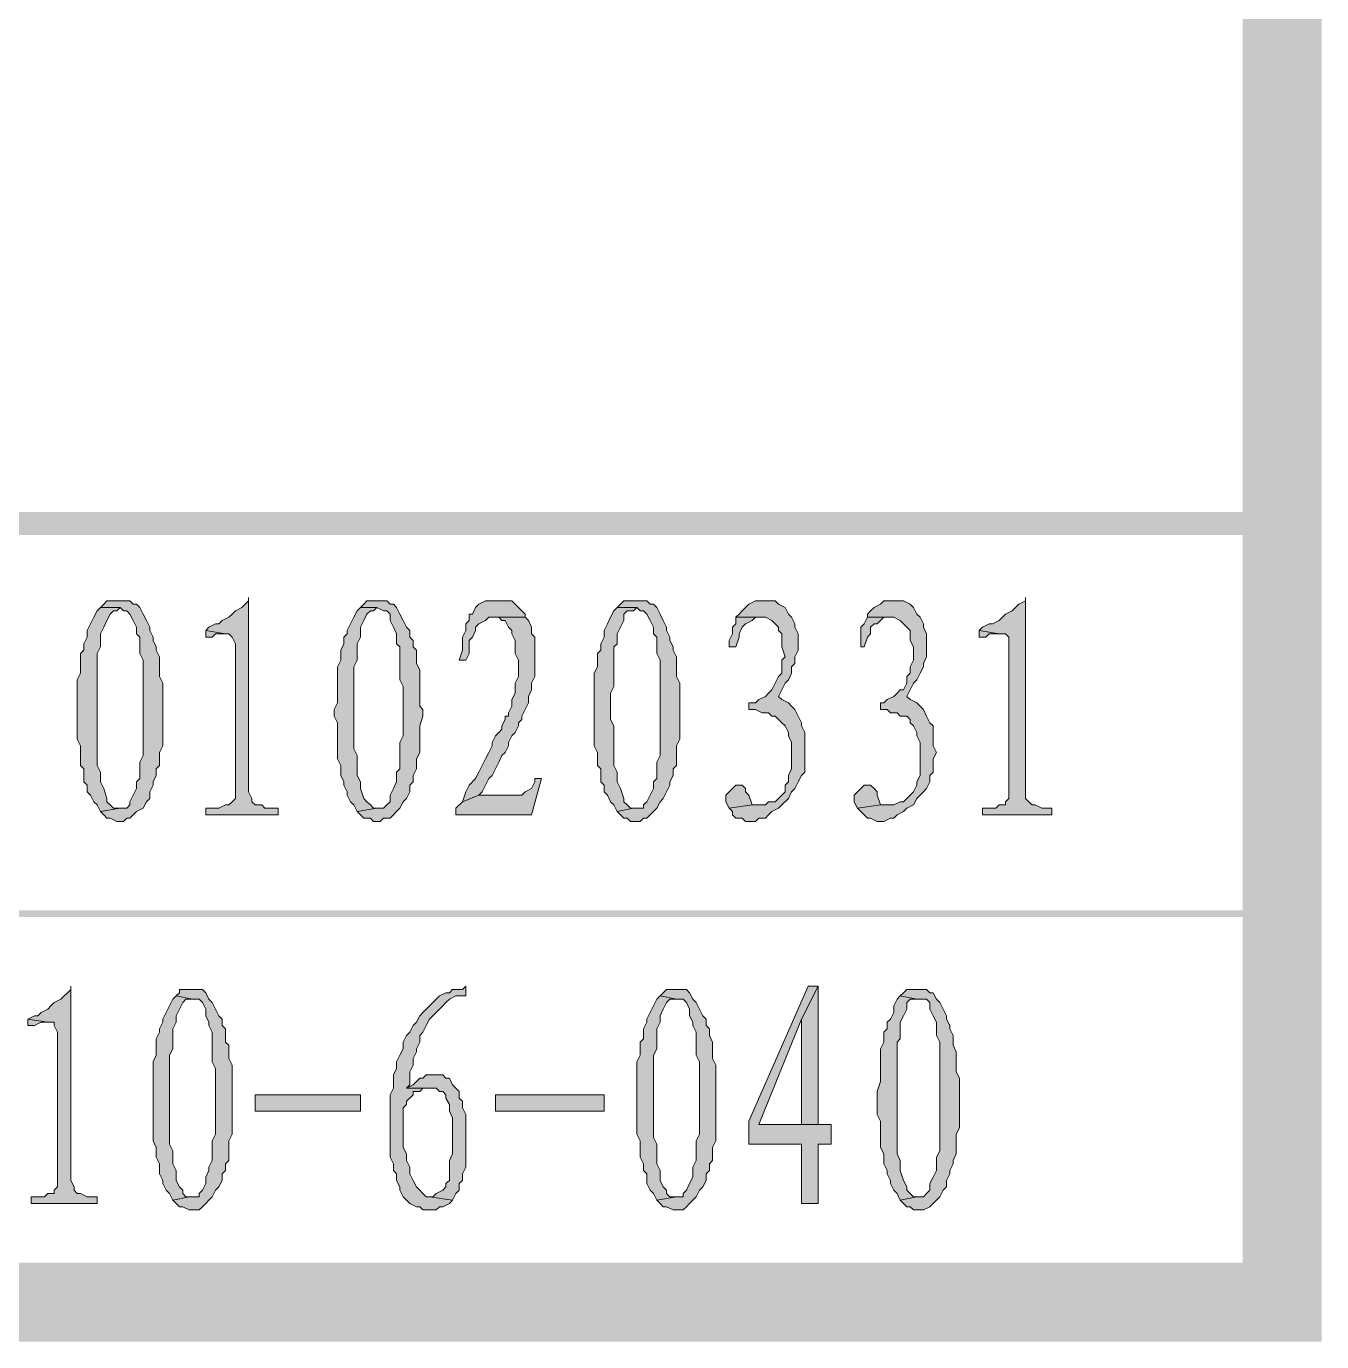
# Model space of a CAD drawing. Header units: inches. Extents: x 20 to 409, y 5 to 283.
# Drawn here: x 392.16 to 408.82, y 5.1 to 22.01 of the extents above; entities that cross this region are included whole.
import ezdxf

# ---------------------------------------------------------------- set-up
doc = ezdxf.new("R2010")
doc.units = ezdxf.units.IN
doc.header["$MEASUREMENT"] = 0
doc.layers.add('C00-00-00', color=7, linetype='Continuous')

msp = doc.modelspace()

# ---------------------------------------------------------------- hatches: boundary and pattern name
at = {"layer": 'C00-00-00'}
h = msp.add_hatch(color=0, dxfattribs=at)
h.dxf.hatch_style = 2
h.paths.add_polyline_path([(408.822, 5.098), (407.806, 282.085), (408.822, 283.101)])
h = msp.add_hatch(color=0, dxfattribs=at)
h.dxf.hatch_style = 2
h.paths.add_polyline_path([(407.806, 6.114), (408.822, 5.098), (407.806, 282.085)])
h = msp.add_hatch(color=0, dxfattribs=at)
h.dxf.hatch_style = 2
h.paths.add_polyline_path([(28.33, 15.766), (28.33, 15.469), (408.314, 15.766)])
h = msp.add_hatch(color=0, dxfattribs=at)
h.dxf.hatch_style = 2
h.paths.add_polyline_path([(28.33, 15.469), (408.314, 15.766), (408.314, 15.469)])
h = msp.add_hatch(color=0, dxfattribs=at)
h.dxf.hatch_style = 2
h.paths.add_polyline_path([(393.37, 14.623), (393.201, 14.623), (393.159, 14.58), (393.116, 14.538), (393.37, 14.538), (393.413, 14.496), (393.455, 14.496), (393.497, 14.453), (393.54, 14.369), (393.582, 14.284), (393.582, 14.199), (393.624, 14.157), (393.624, 13.945), (393.667, 13.861), (393.667, 13.226), (393.667, 13.183), (393.667, 12.633), (393.624, 12.548), (393.624, 12.337), (393.582, 12.294), (393.582, 12.21), (393.54, 12.125), (393.497, 12.04), (393.497, 11.998), (393.455, 11.956), (393.37, 11.956), (393.116, 11.913), (393.159, 11.871), (393.201, 11.829), (393.243, 11.829), (393.328, 11.786), (393.413, 11.786), (393.455, 11.829), (393.497, 11.829), (393.54, 11.871), (393.582, 11.913), (393.667, 11.956), (393.709, 12.04), (393.751, 12.083), (393.751, 12.167), (393.794, 12.252), (393.794, 12.294), (393.836, 12.379), (393.836, 12.464), (393.878, 12.506), (393.878, 12.675), (393.921, 12.76), (393.921, 13.564), (393.878, 13.649), (393.878, 13.903), (393.836, 13.988), (393.836, 14.03), (393.794, 14.115), (393.794, 14.157), (393.751, 14.242), (393.751, 14.284), (393.709, 14.369), (393.667, 14.453), (393.624, 14.538), (393.582, 14.58), (393.54, 14.58), (393.497, 14.623)])
h = msp.add_hatch(color=0, dxfattribs=at)
h.dxf.hatch_style = 2
h.paths.add_polyline_path([(395.021, 14.665), (395.021, 14.623), (394.979, 14.58), (394.937, 14.538), (394.852, 14.496), (394.81, 14.453), (394.767, 14.411), (394.683, 14.369), (394.64, 14.326), (394.598, 14.326), (394.513, 14.284), (394.471, 14.242), (394.725, 14.199), (394.767, 14.199), (394.81, 14.157), (394.852, 14.072), (394.852, 12.083), (394.81, 12.04), (394.767, 11.998), (394.725, 11.998), (394.64, 11.956), (394.471, 11.956), (394.471, 11.871), (395.402, 11.871), (395.402, 11.956), (395.233, 11.956), (395.191, 11.998), (395.106, 11.998), (395.064, 12.04), (395.064, 12.083), (395.021, 12.167)])
h = msp.add_hatch(color=0, dxfattribs=at)
h.dxf.hatch_style = 2
h.paths.add_polyline_path([(396.672, 14.623), (396.545, 14.623), (396.503, 14.58), (396.461, 14.538), (396.672, 14.538), (396.757, 14.496), (396.799, 14.496), (396.842, 14.453), (396.842, 14.369), (396.884, 14.284), (396.926, 14.199), (396.926, 14.072), (396.969, 14.03), (396.969, 13.607), (397.011, 13.522), (397.011, 13.226), (397.011, 13.183), (397.011, 12.887), (396.969, 12.802), (396.969, 12.464), (396.926, 12.421), (396.926, 12.294), (396.884, 12.21), (396.842, 12.125), (396.842, 12.04), (396.799, 11.998), (396.757, 11.956), (396.672, 11.956), (396.418, 11.913), (396.461, 11.871), (396.503, 11.829), (396.588, 11.829), (396.63, 11.786), (396.715, 11.786), (396.757, 11.829), (396.842, 11.829), (396.884, 11.871), (396.926, 11.913), (396.969, 11.956), (397.011, 12.04), (397.053, 12.083), (397.096, 12.167), (397.096, 12.252), (397.138, 12.294), (397.138, 12.379), (397.18, 12.464), (397.18, 12.591), (397.223, 12.675), (397.223, 13.014), (397.265, 13.141), (397.265, 13.226), (397.223, 13.268), (397.223, 13.734), (397.18, 13.818), (397.18, 13.988), (397.138, 14.03), (397.138, 14.115), (397.096, 14.157), (397.096, 14.242), (397.053, 14.284), (397.011, 14.369), (396.969, 14.453), (396.926, 14.538), (396.884, 14.58), (396.842, 14.58), (396.799, 14.623)])
h = msp.add_hatch(color=0, dxfattribs=at)
h.dxf.hatch_style = 2
h.paths.add_polyline_path([(398.239, 14.623), (398.069, 14.623), (397.985, 14.58), (397.942, 14.538), (397.9, 14.453), (397.858, 14.453), (397.858, 14.369), (397.815, 14.326), (397.815, 14.242), (397.773, 14.157), (397.773, 13.988), (397.731, 13.861), (397.815, 13.861), (397.858, 13.945), (397.858, 14.115), (397.9, 14.157), (397.942, 14.242), (397.942, 14.284), (397.985, 14.326), (398.069, 14.369), (398.112, 14.411), (398.196, 14.411), (398.577, 14.411), (398.577, 14.453), (398.493, 14.538), (398.45, 14.58), (398.408, 14.623)])
h = msp.add_hatch(color=0, dxfattribs=at)
h.dxf.hatch_style = 2
h.paths.add_polyline_path([(400.017, 14.623), (399.847, 14.623), (399.805, 14.58), (399.763, 14.538), (400.017, 14.538), (400.059, 14.496), (400.101, 14.496), (400.144, 14.453), (400.186, 14.369), (400.228, 14.284), (400.228, 14.199), (400.271, 14.157), (400.271, 13.945), (400.313, 13.861), (400.313, 13.226), (400.313, 13.183), (400.313, 12.633), (400.271, 12.548), (400.271, 12.337), (400.228, 12.294), (400.228, 12.21), (400.186, 12.125), (400.144, 12.04), (400.101, 11.998), (400.101, 11.956), (400.059, 11.956), (399.974, 11.956), (399.763, 11.913), (399.805, 11.871), (399.847, 11.829), (399.89, 11.829), (399.932, 11.786), (400.059, 11.786), (400.101, 11.829), (400.144, 11.829), (400.186, 11.871), (400.228, 11.913), (400.271, 11.956), (400.313, 12.04), (400.355, 12.083), (400.398, 12.167), (400.44, 12.252), (400.44, 12.294), (400.482, 12.379), (400.482, 12.464), (400.525, 12.506), (400.525, 12.76), (400.567, 12.845), (400.567, 13.564), (400.525, 13.649), (400.525, 13.903), (400.482, 13.988), (400.482, 14.03), (400.44, 14.115), (400.44, 14.157), (400.398, 14.242), (400.398, 14.284), (400.355, 14.369), (400.313, 14.453), (400.271, 14.538), (400.228, 14.58), (400.186, 14.58), (400.144, 14.623)])
h = msp.add_hatch(color=0, dxfattribs=at)
h.dxf.hatch_style = 2
h.paths.add_polyline_path([(401.668, 14.623), (401.541, 14.623), (401.456, 14.58), (401.414, 14.538), (401.371, 14.496), (401.329, 14.453), (401.287, 14.411), (401.668, 14.411), (401.752, 14.369), (401.795, 14.326), (401.837, 14.284), (401.837, 14.242), (401.879, 14.199), (401.879, 14.03), (401.922, 13.903), (401.879, 13.861), (401.879, 13.691), (401.837, 13.649), (401.795, 13.564), (401.752, 13.48), (401.71, 13.437), (401.668, 13.395), (401.583, 13.353), (401.541, 13.31), (401.456, 13.31), (401.456, 13.226), (401.541, 13.226), (401.625, 13.183), (401.71, 13.183), (401.752, 13.141), (401.795, 13.141), (401.837, 13.099), (401.879, 13.056), (401.922, 13.014), (401.964, 12.929), (401.964, 12.887), (402.006, 12.802), (402.006, 12.464), (401.964, 12.379), (401.964, 12.294), (401.922, 12.252), (401.922, 12.167), (401.879, 12.125), (401.837, 12.083), (401.795, 12.04), (401.71, 12.04), (401.668, 11.998), (401.498, 11.998), (401.202, 11.956), (401.244, 11.913), (401.244, 11.871), (401.287, 11.829), (401.371, 11.829), (401.414, 11.786), (401.541, 11.786), (401.583, 11.829), (401.668, 11.829), (401.71, 11.871), (401.752, 11.913), (401.837, 11.956), (401.879, 11.998), (401.964, 12.083), (402.006, 12.167), (402.049, 12.21), (402.091, 12.294), (402.133, 12.379), (402.176, 12.421), (402.176, 12.929), (402.133, 13.014), (402.133, 13.056), (402.091, 13.141), (402.049, 13.226), (402.006, 13.268), (401.964, 13.31), (401.879, 13.353), (401.837, 13.395), (401.879, 13.48), (401.922, 13.564), (401.964, 13.607), (402.006, 13.691), (402.006, 13.776), (402.049, 13.818), (402.049, 13.903), (402.091, 13.988), (402.091, 14.199), (402.049, 14.284), (402.049, 14.326), (402.006, 14.411), (401.964, 14.453), (401.922, 14.538), (401.837, 14.58), (401.795, 14.623)])
h = msp.add_hatch(color=0, dxfattribs=at)
h.dxf.hatch_style = 2
h.paths.add_polyline_path([(403.319, 14.623), (403.192, 14.623), (403.149, 14.58), (403.065, 14.538), (403.022, 14.496), (402.98, 14.453), (402.98, 14.411), (403.276, 14.411), (403.319, 14.411), (403.403, 14.369), (403.446, 14.326), (403.488, 14.284), (403.53, 14.242), (403.53, 14.115), (403.573, 14.03), (403.573, 13.861), (403.53, 13.776), (403.53, 13.691), (403.488, 13.649), (403.488, 13.564), (403.446, 13.48), (403.403, 13.48), (403.361, 13.437), (403.319, 13.395), (403.234, 13.353), (403.192, 13.31), (403.149, 13.31), (403.149, 13.226), (403.234, 13.226), (403.276, 13.183), (403.361, 13.183), (403.403, 13.141), (403.488, 13.141), (403.53, 13.099), (403.53, 13.056), (403.573, 13.014), (403.615, 12.929), (403.615, 12.887), (403.657, 12.802), (403.657, 12.379), (403.615, 12.294), (403.615, 12.252), (403.573, 12.167), (403.53, 12.125), (403.488, 12.083), (403.446, 12.04), (403.403, 12.04), (403.319, 11.998), (403.149, 11.998), (402.853, 11.956), (402.895, 11.913), (402.938, 11.871), (402.98, 11.829), (403.022, 11.829), (403.107, 11.786), (403.192, 11.786), (403.276, 11.829), (403.319, 11.829), (403.361, 11.871), (403.446, 11.913), (403.488, 11.956), (403.573, 11.998), (403.615, 12.083), (403.7, 12.167), (403.742, 12.21), (403.784, 12.294), (403.784, 12.379), (403.827, 12.421), (403.827, 12.591), (403.869, 12.675), (403.827, 12.76), (403.827, 13.014), (403.784, 13.056), (403.742, 13.141), (403.7, 13.226), (403.657, 13.268), (403.615, 13.31), (403.53, 13.353), (403.488, 13.395), (403.53, 13.48), (403.573, 13.564), (403.615, 13.607), (403.657, 13.691), (403.7, 13.776), (403.7, 13.818), (403.742, 13.903), (403.742, 14.199), (403.7, 14.284), (403.7, 14.326), (403.657, 14.411), (403.615, 14.453), (403.573, 14.538), (403.53, 14.58), (403.446, 14.623)])
h = msp.add_hatch(color=0, dxfattribs=at)
h.dxf.hatch_style = 2
h.paths.add_polyline_path([(405.012, 14.665), (405.012, 14.623), (404.927, 14.58), (404.885, 14.538), (404.843, 14.496), (404.758, 14.453), (404.716, 14.411), (404.673, 14.369), (404.589, 14.326), (404.546, 14.326), (404.462, 14.284), (404.419, 14.242), (404.673, 14.199), (404.758, 14.199), (404.8, 14.157), (404.8, 12.083), (404.758, 12.04), (404.758, 11.998), (404.673, 11.998), (404.631, 11.956), (404.462, 11.956), (404.462, 11.871), (405.351, 11.871), (405.351, 11.956), (405.224, 11.956), (405.139, 11.998), (405.097, 11.998), (405.054, 12.04), (405.012, 12.083)])
h = msp.add_hatch(color=0, dxfattribs=at)
h.dxf.hatch_style = 2
h.paths.add_polyline_path([(393.116, 14.538), (393.074, 14.496), (393.032, 14.411), (392.989, 14.326), (392.947, 14.242), (392.947, 14.157), (392.905, 14.072), (392.905, 13.988), (392.862, 13.945), (392.862, 13.691), (392.82, 13.607), (392.82, 12.845), (392.862, 12.76), (392.862, 12.506), (392.905, 12.464), (392.905, 12.294), (392.947, 12.252), (392.947, 12.167), (392.989, 12.125), (393.032, 12.04), (393.074, 11.998), (393.116, 11.913), (393.37, 11.956), (393.286, 11.956), (393.243, 11.998), (393.201, 12.04), (393.201, 12.083), (393.159, 12.21), (393.116, 12.294), (393.116, 12.421), (393.074, 12.506), (393.074, 13.945), (393.116, 14.03), (393.116, 14.199), (393.159, 14.284), (393.201, 14.369), (393.243, 14.453), (393.286, 14.496), (393.328, 14.496), (393.37, 14.538)])
h = msp.add_hatch(color=0, dxfattribs=at)
h.dxf.hatch_style = 2
h.paths.add_polyline_path([(396.461, 14.538), (396.418, 14.496), (396.376, 14.411), (396.334, 14.326), (396.291, 14.242), (396.291, 14.199), (396.249, 14.157), (396.249, 14.072), (396.207, 13.988), (396.207, 13.861), (396.164, 13.776), (396.164, 13.31), (396.122, 13.226), (396.122, 13.141), (396.164, 13.056), (396.164, 12.591), (396.207, 12.506), (396.207, 12.464), (396.207, 12.379), (396.249, 12.294), (396.249, 12.252), (396.291, 12.167), (396.291, 12.125), (396.334, 12.04), (396.376, 11.998), (396.418, 11.913), (396.672, 11.956), (396.63, 11.956), (396.588, 11.998), (396.545, 12.04), (396.503, 12.083), (396.461, 12.21), (396.461, 12.294), (396.418, 12.379), (396.418, 12.633), (396.376, 12.718), (396.376, 13.776), (396.418, 13.861), (396.418, 14.072), (396.461, 14.157), (396.461, 14.284), (396.503, 14.369), (396.545, 14.453), (396.588, 14.496), (396.63, 14.496), (396.672, 14.538)])
h = msp.add_hatch(color=0, dxfattribs=at)
h.dxf.hatch_style = 2
h.paths.add_polyline_path([(398.577, 14.411), (398.196, 14.411), (398.239, 14.411), (398.281, 14.369), (398.323, 14.369), (398.366, 14.284), (398.408, 14.242), (398.408, 14.199), (398.45, 14.115), (398.45, 13.945), (398.493, 13.861), (398.493, 13.649), (398.45, 13.564), (398.45, 13.437), (398.408, 13.353), (398.408, 13.268), (398.366, 13.183), (398.366, 13.141), (398.323, 13.141), (398.323, 13.099), (398.281, 13.014), (398.281, 12.972), (398.239, 12.929), (398.196, 12.887), (398.154, 12.802), (398.154, 12.76), (398.112, 12.675), (398.069, 12.591), (398.027, 12.506), (397.985, 12.421), (397.942, 12.337), (397.858, 12.252), (397.815, 12.167), (397.773, 12.04), (397.985, 12.125), (398.027, 12.167), (398.069, 12.252), (398.112, 12.337), (398.154, 12.379), (398.196, 12.464), (398.239, 12.548), (398.281, 12.633), (398.323, 12.675), (398.366, 12.76), (398.366, 12.802), (398.408, 12.887), (398.45, 12.929), (398.493, 13.014), (398.493, 13.056), (398.535, 13.099), (398.535, 13.141), (398.577, 13.226), (398.62, 13.31), (398.62, 13.395), (398.662, 13.48), (398.662, 13.564), (398.704, 13.649), (398.704, 14.157), (398.662, 14.199), (398.662, 14.284), (398.62, 14.369)])
h = msp.add_hatch(color=0, dxfattribs=at)
h.dxf.hatch_style = 2
h.paths.add_polyline_path([(399.763, 14.538), (399.72, 14.496), (399.678, 14.411), (399.636, 14.326), (399.593, 14.242), (399.593, 14.157), (399.551, 14.072), (399.551, 13.988), (399.509, 13.945), (399.509, 13.776), (399.466, 13.691), (399.466, 12.76), (399.509, 12.675), (399.509, 12.506), (399.551, 12.464), (399.551, 12.294), (399.593, 12.252), (399.593, 12.167), (399.636, 12.125), (399.678, 12.04), (399.72, 11.998), (399.763, 11.913), (399.974, 11.956), (399.932, 11.956), (399.89, 11.998), (399.847, 12.04), (399.847, 12.083), (399.805, 12.21), (399.763, 12.294), (399.763, 12.421), (399.72, 12.506), (399.72, 13.014), (399.678, 13.099), (399.678, 13.437), (399.72, 13.522), (399.72, 14.03), (399.763, 14.072), (399.763, 14.199), (399.805, 14.284), (399.847, 14.369), (399.847, 14.453), (399.89, 14.496), (399.974, 14.496), (400.017, 14.538)])
h = msp.add_hatch(color=0, dxfattribs=at)
h.dxf.hatch_style = 2
h.paths.add_polyline_path([(401.287, 14.411), (401.287, 14.326), (401.244, 14.284), (401.244, 14.199), (401.202, 14.115), (401.202, 14.03), (401.287, 14.03), (401.329, 14.157), (401.329, 14.199), (401.371, 14.284), (401.414, 14.326), (401.498, 14.369), (401.541, 14.411), (401.625, 14.411)])
h = msp.add_hatch(color=0, dxfattribs=at)
h.dxf.hatch_style = 2
h.paths.add_polyline_path([(402.98, 14.411), (402.938, 14.326), (402.895, 14.284), (402.895, 14.03), (402.938, 14.03), (402.98, 14.157), (403.022, 14.199), (403.022, 14.284), (403.065, 14.326), (403.107, 14.326), (403.149, 14.369), (403.192, 14.411), (403.276, 14.411)])
h = msp.add_hatch(color=0, dxfattribs=at)
h.dxf.hatch_style = 2
h.paths.add_polyline_path([(394.471, 14.242), (394.471, 14.157), (394.556, 14.157), (394.598, 14.199), (394.725, 14.199)])
h = msp.add_hatch(color=0, dxfattribs=at)
h.dxf.hatch_style = 2
h.paths.add_polyline_path([(404.419, 14.242), (404.419, 14.157), (404.504, 14.157), (404.546, 14.199), (404.673, 14.199)])
h = msp.add_hatch(color=0, dxfattribs=at)
h.dxf.hatch_style = 2
h.paths.add_polyline_path([(398.789, 12.337), (398.704, 12.337), (398.704, 12.294), (398.662, 12.21), (398.577, 12.167), (398.535, 12.125), (397.985, 12.125), (397.773, 12.04), (397.688, 11.956), (397.688, 11.871), (398.662, 11.871)])
h = msp.add_hatch(color=0, dxfattribs=at)
h.dxf.hatch_style = 2
h.paths.add_polyline_path([(401.287, 12.252), (401.244, 12.21), (401.202, 12.167), (401.16, 12.125), (401.16, 12.04), (401.202, 11.956), (401.498, 11.998), (401.456, 12.125), (401.414, 12.167), (401.414, 12.21), (401.371, 12.252)])
h = msp.add_hatch(color=0, dxfattribs=at)
h.dxf.hatch_style = 2
h.paths.add_polyline_path([(402.938, 12.252), (402.895, 12.21), (402.853, 12.167), (402.811, 12.125), (402.811, 12.04), (402.853, 11.956), (403.149, 11.998), (403.107, 12.125), (403.107, 12.167), (403.065, 12.21), (403.022, 12.252)])
h = msp.add_hatch(color=0, dxfattribs=at)
h.dxf.hatch_style = 2
h.paths.add_polyline_path([(383.337, 10.643), (383.337, 10.559), (408.314, 10.643)])
h = msp.add_hatch(color=0, dxfattribs=at)
h.dxf.hatch_style = 2
h.paths.add_polyline_path([(383.337, 10.559), (408.314, 10.643), (408.314, 10.559)])
h = msp.add_hatch(color=0, dxfattribs=at)
h.dxf.hatch_style = 2
h.paths.add_polyline_path([(392.735, 9.67), (392.735, 9.627), (392.693, 9.585), (392.651, 9.543), (392.608, 9.5), (392.524, 9.458), (392.481, 9.416), (392.439, 9.373), (392.354, 9.331), (392.312, 9.289), (392.27, 9.289), (392.185, 9.246), (392.439, 9.204), (392.524, 9.204), (392.524, 9.162), (392.566, 9.077), (392.566, 7.087), (392.524, 7.045), (392.524, 7.003), (392.439, 7.003), (392.397, 6.96), (392.227, 6.96), (392.227, 6.876), (393.074, 6.876), (393.074, 6.96), (392.947, 6.96), (392.862, 7.003), (392.82, 7.003), (392.778, 7.045), (392.778, 7.087), (392.735, 7.172)])
h = msp.add_hatch(color=0, dxfattribs=at)
h.dxf.hatch_style = 2
h.paths.add_polyline_path([(397.815, 9.67), (397.773, 9.627), (397.646, 9.627), (397.604, 9.585), (397.561, 9.585), (397.477, 9.543), (397.434, 9.5), (397.392, 9.458), (397.35, 9.416), (397.307, 9.373), (397.265, 9.331), (397.223, 9.289), (397.18, 9.204), (397.138, 9.162), (397.096, 9.077), (397.053, 9.035), (397.011, 8.95), (397.011, 8.865), (396.969, 8.781), (396.926, 8.696), (396.926, 8.611), (396.884, 8.527), (396.884, 8.357), (396.842, 8.273), (396.842, 7.468), (396.884, 7.384), (396.884, 7.299), (396.926, 7.257), (396.926, 7.172), (396.969, 7.087), (396.969, 7.045), (397.011, 6.96), (397.053, 6.918), (397.096, 6.876), (397.18, 6.833), (397.223, 6.833), (397.265, 6.791), (397.434, 6.791), (397.477, 6.833), (397.519, 6.833), (397.604, 6.876), (397.646, 6.918), (397.35, 6.96), (397.307, 6.96), (397.265, 7.003), (397.223, 7.045), (397.18, 7.087), (397.138, 7.172), (397.096, 7.257), (397.096, 7.341), (397.053, 7.426), (397.053, 7.511), (397.011, 7.595), (397.011, 8.103), (397.053, 8.146), (397.053, 8.188), (397.138, 8.273), (397.138, 8.315), (397.223, 8.315), (397.265, 8.357), (397.434, 8.357), (397.053, 8.357), (397.096, 8.4), (397.096, 8.569), (397.138, 8.654), (397.138, 8.738), (397.18, 8.823), (397.18, 8.865), (397.223, 8.95), (397.223, 9.035), (397.265, 9.077), (397.307, 9.162), (397.35, 9.246), (397.392, 9.289), (397.434, 9.331), (397.477, 9.373), (397.519, 9.416), (397.561, 9.458), (397.604, 9.5), (397.688, 9.543), (397.815, 9.543)])
h = msp.add_hatch(color=0, dxfattribs=at)
h.dxf.hatch_style = 2
h.paths.add_polyline_path([(402.345, 9.67), (402.218, 9.67), (401.456, 7.934), (401.456, 7.638), (402.133, 7.638), (402.133, 6.876), (402.345, 6.876), (402.345, 7.638), (402.514, 7.638), (402.514, 7.892), (402.345, 7.892), (401.583, 7.892), (402.133, 9.246)])
h = msp.add_hatch(color=0, dxfattribs=at)
h.dxf.hatch_style = 2
h.paths.add_polyline_path([(402.345, 9.67), (402.133, 9.246), (402.133, 7.892), (401.583, 7.892), (402.345, 7.892)])
h = msp.add_hatch(color=0, dxfattribs=at)
h.dxf.hatch_style = 2
h.paths.add_polyline_path([(394.09, 9.543), (394.048, 9.5), (394.005, 9.416), (393.963, 9.331), (393.921, 9.246), (393.921, 9.204), (393.878, 9.119), (393.878, 9.077), (393.836, 8.992), (393.836, 8.781), (393.794, 8.696), (393.794, 7.68), (393.836, 7.595), (393.836, 7.511), (393.836, 7.468), (393.878, 7.384), (393.878, 7.257), (393.921, 7.172), (393.921, 7.13), (393.963, 7.045), (394.005, 7.003), (394.048, 6.918), (394.259, 6.96), (394.217, 6.96), (394.175, 7.003), (394.175, 7.045), (394.132, 7.087), (394.09, 7.172), (394.09, 7.299), (394.048, 7.384), (394.048, 7.553), (394.005, 7.638), (394.005, 8.781), (394.048, 8.865), (394.048, 9.119), (394.09, 9.204), (394.09, 9.289), (394.132, 9.373), (394.175, 9.458), (394.217, 9.5), (394.302, 9.5)])
h = msp.add_hatch(color=0, dxfattribs=at)
h.dxf.hatch_style = 2
h.paths.add_polyline_path([(394.302, 9.627), (394.132, 9.627), (394.132, 9.585), (394.09, 9.543), (394.302, 9.5), (394.386, 9.5), (394.429, 9.458), (394.471, 9.373), (394.471, 9.289), (394.513, 9.204), (394.513, 9.162), (394.556, 9.077), (394.556, 8.696), (394.598, 8.611), (394.598, 8.23), (394.598, 8.188), (394.598, 7.765), (394.556, 7.68), (394.556, 7.426), (394.513, 7.341), (394.513, 7.299), (394.471, 7.214), (394.471, 7.13), (394.429, 7.045), (394.386, 7.003), (394.386, 6.96), (394.344, 6.96), (394.259, 6.96), (394.048, 6.918), (394.09, 6.876), (394.132, 6.833), (394.175, 6.833), (394.259, 6.791), (394.386, 6.791), (394.429, 6.833), (394.471, 6.876), (394.513, 6.918), (394.556, 6.96), (394.598, 7.045), (394.64, 7.087), (394.683, 7.172), (394.683, 7.257), (394.725, 7.299), (394.725, 7.384), (394.767, 7.426), (394.767, 7.68), (394.81, 7.765), (394.81, 8.654), (394.767, 8.738), (394.767, 8.908), (394.725, 8.95), (394.725, 9.119), (394.683, 9.162), (394.683, 9.246), (394.64, 9.289), (394.598, 9.373), (394.556, 9.458), (394.513, 9.5), (394.471, 9.585), (394.429, 9.627)])
h = msp.add_hatch(color=0, dxfattribs=at)
h.dxf.hatch_style = 2
h.paths.add_polyline_path([(400.313, 9.543), (400.271, 9.5), (400.228, 9.416), (400.186, 9.331), (400.144, 9.246), (400.144, 9.204), (400.101, 9.119), (400.101, 8.992), (400.059, 8.95), (400.059, 8.781), (400.017, 8.696), (400.017, 7.765), (400.059, 7.68), (400.059, 7.511), (400.059, 7.468), (400.101, 7.384), (400.101, 7.299), (400.144, 7.257), (400.144, 7.13), (400.186, 7.045), (400.228, 7.003), (400.271, 6.918), (400.525, 6.96), (400.44, 6.96), (400.398, 7.003), (400.398, 7.045), (400.355, 7.087), (400.313, 7.172), (400.313, 7.299), (400.271, 7.384), (400.271, 7.638), (400.228, 7.722), (400.228, 8.781), (400.271, 8.865), (400.271, 9.119), (400.313, 9.204), (400.313, 9.289), (400.355, 9.373), (400.398, 9.458), (400.44, 9.5), (400.525, 9.5)])
h = msp.add_hatch(color=0, dxfattribs=at)
h.dxf.hatch_style = 2
h.paths.add_polyline_path([(400.525, 9.627), (400.398, 9.627), (400.355, 9.585), (400.313, 9.543), (400.525, 9.5), (400.609, 9.5), (400.652, 9.458), (400.694, 9.373), (400.694, 9.289), (400.736, 9.204), (400.736, 9.162), (400.779, 9.077), (400.779, 8.781), (400.821, 8.696), (400.821, 8.23), (400.821, 8.188), (400.821, 7.765), (400.779, 7.68), (400.779, 7.426), (400.736, 7.341), (400.736, 7.214), (400.694, 7.13), (400.652, 7.045), (400.609, 7.003), (400.609, 6.96), (400.567, 6.96), (400.525, 6.96), (400.271, 6.918), (400.313, 6.876), (400.355, 6.833), (400.398, 6.833), (400.482, 6.791), (400.609, 6.791), (400.652, 6.833), (400.694, 6.876), (400.736, 6.918), (400.779, 6.96), (400.821, 7.045), (400.863, 7.087), (400.906, 7.172), (400.906, 7.257), (400.948, 7.299), (400.948, 7.384), (400.99, 7.426), (400.99, 7.595), (401.033, 7.68), (401.033, 8.654), (400.99, 8.738), (400.99, 8.95), (400.948, 9.035), (400.948, 9.119), (400.906, 9.162), (400.906, 9.246), (400.863, 9.289), (400.821, 9.373), (400.779, 9.458), (400.736, 9.5), (400.694, 9.585), (400.652, 9.627)])
h = msp.add_hatch(color=0, dxfattribs=at)
h.dxf.hatch_style = 2
h.paths.add_polyline_path([(403.403, 9.543), (403.361, 9.5), (403.319, 9.416), (403.319, 9.331), (403.276, 9.246), (403.234, 9.204), (403.234, 9.119), (403.192, 9.077), (403.192, 8.95), (403.149, 8.865), (403.149, 8.442), (403.107, 8.315), (403.107, 8.019), (403.149, 7.934), (403.149, 7.595), (403.192, 7.511), (403.192, 7.468), (403.192, 7.384), (403.234, 7.299), (403.234, 7.257), (403.276, 7.172), (403.276, 7.13), (403.319, 7.045), (403.361, 7.003), (403.403, 6.918), (403.615, 6.96), (403.573, 6.96), (403.53, 7.003), (403.488, 7.045), (403.488, 7.087), (403.446, 7.172), (403.403, 7.299), (403.403, 7.426), (403.361, 7.511), (403.361, 8.95), (403.403, 8.992), (403.403, 9.204), (403.446, 9.289), (403.488, 9.373), (403.488, 9.458), (403.53, 9.5), (403.615, 9.5)])
h = msp.add_hatch(color=0, dxfattribs=at)
h.dxf.hatch_style = 2
h.paths.add_polyline_path([(403.657, 9.627), (403.488, 9.627), (403.446, 9.585), (403.403, 9.543), (403.615, 9.5), (403.742, 9.5), (403.784, 9.458), (403.784, 9.373), (403.827, 9.289), (403.869, 9.204), (403.869, 9.035), (403.911, 8.95), (403.911, 8.23), (403.911, 8.188), (403.911, 7.553), (403.869, 7.468), (403.869, 7.299), (403.827, 7.214), (403.784, 7.13), (403.784, 7.045), (403.742, 7.003), (403.7, 6.96), (403.615, 6.96), (403.403, 6.918), (403.446, 6.876), (403.488, 6.833), (403.53, 6.833), (403.573, 6.791), (403.7, 6.791), (403.784, 6.833), (403.827, 6.876), (403.869, 6.918), (403.911, 6.96), (403.954, 7.045), (403.996, 7.087), (403.996, 7.172), (404.038, 7.257), (404.038, 7.299), (404.081, 7.384), (404.081, 7.426), (404.123, 7.511), (404.123, 7.765), (404.165, 7.849), (404.165, 8.484), (404.123, 8.569), (404.123, 8.823), (404.081, 8.908), (404.081, 9.035), (404.038, 9.119), (404.038, 9.162), (403.996, 9.246), (403.996, 9.289), (403.954, 9.373), (403.911, 9.458), (403.869, 9.5), (403.827, 9.585), (403.784, 9.585), (403.742, 9.627)])
h = msp.add_hatch(color=0, dxfattribs=at)
h.dxf.hatch_style = 2
h.paths.add_polyline_path([(392.185, 9.246), (392.185, 9.162), (392.227, 9.162), (392.27, 9.162), (392.354, 9.204), (392.439, 9.204)])
h = msp.add_hatch(color=0, dxfattribs=at)
h.dxf.hatch_style = 2
h.paths.add_polyline_path([(397.477, 8.527), (397.307, 8.527), (397.265, 8.484), (397.223, 8.484), (397.18, 8.442), (397.138, 8.4), (397.053, 8.357), (397.434, 8.357), (397.477, 8.315), (397.519, 8.315), (397.561, 8.273), (397.561, 8.23), (397.604, 8.146), (397.604, 8.061), (397.646, 7.976), (397.646, 7.511), (397.604, 7.426), (397.604, 7.257), (397.604, 7.172), (397.561, 7.13), (397.561, 7.087), (397.519, 7.045), (397.434, 7.003), (397.392, 6.96), (397.35, 6.96), (397.646, 6.918), (397.688, 7.003), (397.731, 7.045), (397.731, 7.13), (397.773, 7.172), (397.773, 7.257), (397.815, 7.341), (397.815, 8.019), (397.773, 8.103), (397.773, 8.188), (397.731, 8.23), (397.731, 8.315), (397.688, 8.357), (397.646, 8.4), (397.604, 8.484), (397.561, 8.484), (397.519, 8.527)])
h = msp.add_hatch(color=0, dxfattribs=at)
h.dxf.hatch_style = 2
h.paths.add_polyline_path([(395.106, 8.273), (396.461, 8.273), (396.461, 8.061), (395.106, 8.061)])
h = msp.add_hatch(color=0, dxfattribs=at)
h.dxf.hatch_style = 2
h.paths.add_polyline_path([(398.196, 8.273), (399.593, 8.273), (399.593, 8.061), (398.196, 8.061)])
h = msp.add_hatch(color=0, dxfattribs=at)
h.dxf.hatch_style = 2
h.paths.add_polyline_path([(28.838, 6.114), (27.822, 5.098), (407.806, 6.114)])
h = msp.add_hatch(color=0, dxfattribs=at)
h.dxf.hatch_style = 2
h.paths.add_polyline_path([(27.822, 5.098), (407.806, 6.114), (408.822, 5.098)])

# ---------------------------------------------------------------- linework, layer by layer
at = {"layer": 'C00-00-00', "color": 0, "lineweight": 0}
for points in [[(393.37, 14.623), (393.201, 14.623), (393.159, 14.58), (393.116, 14.538), (393.37, 14.538), (393.413, 14.496), (393.455, 14.496), (393.497, 14.453), (393.54, 14.369), (393.582, 14.284), (393.582, 14.199), (393.624, 14.157), (393.624, 13.945), (393.667, 13.861), (393.667, 13.226), (393.667, 13.183), (393.667, 12.633), (393.624, 12.548), (393.624, 12.337), (393.582, 12.294), (393.582, 12.21), (393.54, 12.125), (393.497, 12.04), (393.497, 11.998), (393.455, 11.956), (393.37, 11.956), (393.116, 11.913), (393.159, 11.871), (393.201, 11.829), (393.243, 11.829), (393.328, 11.786), (393.413, 11.786), (393.455, 11.829), (393.497, 11.829), (393.54, 11.871), (393.582, 11.913), (393.667, 11.956), (393.709, 12.04), (393.751, 12.083), (393.751, 12.167), (393.794, 12.252), (393.794, 12.294), (393.836, 12.379), (393.836, 12.464), (393.878, 12.506), (393.878, 12.675), (393.921, 12.76), (393.921, 13.564), (393.878, 13.649), (393.878, 13.903), (393.836, 13.988), (393.836, 14.03), (393.794, 14.115), (393.794, 14.157), (393.751, 14.242), (393.751, 14.284), (393.709, 14.369), (393.667, 14.453), (393.624, 14.538), (393.582, 14.58), (393.54, 14.58), (393.497, 14.623)], [(395.021, 14.665), (395.021, 14.623), (394.979, 14.58), (394.937, 14.538), (394.852, 14.496), (394.81, 14.453), (394.767, 14.411), (394.683, 14.369), (394.64, 14.326), (394.598, 14.326), (394.513, 14.284), (394.471, 14.242), (394.725, 14.199), (394.767, 14.199), (394.81, 14.157), (394.852, 14.072), (394.852, 12.083), (394.81, 12.04), (394.767, 11.998), (394.725, 11.998), (394.64, 11.956), (394.471, 11.956), (394.471, 11.871), (395.402, 11.871), (395.402, 11.956), (395.233, 11.956), (395.191, 11.998), (395.106, 11.998), (395.064, 12.04), (395.064, 12.083), (395.021, 12.167)], [(396.672, 14.623), (396.545, 14.623), (396.503, 14.58), (396.461, 14.538), (396.672, 14.538), (396.757, 14.496), (396.799, 14.496), (396.842, 14.453), (396.842, 14.369), (396.884, 14.284), (396.926, 14.199), (396.926, 14.072), (396.969, 14.03), (396.969, 13.607), (397.011, 13.522), (397.011, 13.226), (397.011, 13.183), (397.011, 12.887), (396.969, 12.802), (396.969, 12.464), (396.926, 12.421), (396.926, 12.294), (396.884, 12.21), (396.842, 12.125), (396.842, 12.04), (396.799, 11.998), (396.757, 11.956), (396.672, 11.956), (396.418, 11.913), (396.461, 11.871), (396.503, 11.829), (396.588, 11.829), (396.63, 11.786), (396.715, 11.786), (396.757, 11.829), (396.842, 11.829), (396.884, 11.871), (396.926, 11.913), (396.969, 11.956), (397.011, 12.04), (397.053, 12.083), (397.096, 12.167), (397.096, 12.252), (397.138, 12.294), (397.138, 12.379), (397.18, 12.464), (397.18, 12.591), (397.223, 12.675), (397.223, 13.014), (397.265, 13.141), (397.265, 13.226), (397.223, 13.268), (397.223, 13.734), (397.18, 13.818), (397.18, 13.988), (397.138, 14.03), (397.138, 14.115), (397.096, 14.157), (397.096, 14.242), (397.053, 14.284), (397.011, 14.369), (396.969, 14.453), (396.926, 14.538), (396.884, 14.58), (396.842, 14.58), (396.799, 14.623)], [(398.239, 14.623), (398.069, 14.623), (397.985, 14.58), (397.942, 14.538), (397.9, 14.453), (397.858, 14.453), (397.858, 14.369), (397.815, 14.326), (397.815, 14.242), (397.773, 14.157), (397.773, 13.988), (397.731, 13.861), (397.815, 13.861), (397.858, 13.945), (397.858, 14.115), (397.9, 14.157), (397.942, 14.242), (397.942, 14.284), (397.985, 14.326), (398.069, 14.369), (398.112, 14.411), (398.196, 14.411), (398.577, 14.411), (398.577, 14.453), (398.493, 14.538), (398.45, 14.58), (398.408, 14.623)], [(400.017, 14.623), (399.847, 14.623), (399.805, 14.58), (399.763, 14.538), (400.017, 14.538), (400.059, 14.496), (400.101, 14.496), (400.144, 14.453), (400.186, 14.369), (400.228, 14.284), (400.228, 14.199), (400.271, 14.157), (400.271, 13.945), (400.313, 13.861), (400.313, 13.226), (400.313, 13.183), (400.313, 12.633), (400.271, 12.548), (400.271, 12.337), (400.228, 12.294), (400.228, 12.21), (400.186, 12.125), (400.144, 12.04), (400.101, 11.998), (400.101, 11.956), (400.059, 11.956), (399.974, 11.956), (399.763, 11.913), (399.805, 11.871), (399.847, 11.829), (399.89, 11.829), (399.932, 11.786), (400.059, 11.786), (400.101, 11.829), (400.144, 11.829), (400.186, 11.871), (400.228, 11.913), (400.271, 11.956), (400.313, 12.04), (400.355, 12.083), (400.398, 12.167), (400.44, 12.252), (400.44, 12.294), (400.482, 12.379), (400.482, 12.464), (400.525, 12.506), (400.525, 12.76), (400.567, 12.845), (400.567, 13.564), (400.525, 13.649), (400.525, 13.903), (400.482, 13.988), (400.482, 14.03), (400.44, 14.115), (400.44, 14.157), (400.398, 14.242), (400.398, 14.284), (400.355, 14.369), (400.313, 14.453), (400.271, 14.538), (400.228, 14.58), (400.186, 14.58), (400.144, 14.623)], [(401.668, 14.623), (401.541, 14.623), (401.456, 14.58), (401.414, 14.538), (401.371, 14.496), (401.329, 14.453), (401.287, 14.411), (401.668, 14.411), (401.752, 14.369), (401.795, 14.326), (401.837, 14.284), (401.837, 14.242), (401.879, 14.199), (401.879, 14.03), (401.922, 13.903), (401.879, 13.861), (401.879, 13.691), (401.837, 13.649), (401.795, 13.564), (401.752, 13.48), (401.71, 13.437), (401.668, 13.395), (401.583, 13.353), (401.541, 13.31), (401.456, 13.31), (401.456, 13.226), (401.541, 13.226), (401.625, 13.183), (401.71, 13.183), (401.752, 13.141), (401.795, 13.141), (401.837, 13.099), (401.879, 13.056), (401.922, 13.014), (401.964, 12.929), (401.964, 12.887), (402.006, 12.802), (402.006, 12.464), (401.964, 12.379), (401.964, 12.294), (401.922, 12.252), (401.922, 12.167), (401.879, 12.125), (401.837, 12.083), (401.795, 12.04), (401.71, 12.04), (401.668, 11.998), (401.498, 11.998), (401.202, 11.956), (401.244, 11.913), (401.244, 11.871), (401.287, 11.829), (401.371, 11.829), (401.414, 11.786), (401.541, 11.786), (401.583, 11.829), (401.668, 11.829), (401.71, 11.871), (401.752, 11.913), (401.837, 11.956), (401.879, 11.998), (401.964, 12.083), (402.006, 12.167), (402.049, 12.21), (402.091, 12.294), (402.133, 12.379), (402.176, 12.421), (402.176, 12.929), (402.133, 13.014), (402.133, 13.056), (402.091, 13.141), (402.049, 13.226), (402.006, 13.268), (401.964, 13.31), (401.879, 13.353), (401.837, 13.395), (401.879, 13.48), (401.922, 13.564), (401.964, 13.607), (402.006, 13.691), (402.006, 13.776), (402.049, 13.818), (402.049, 13.903), (402.091, 13.988), (402.091, 14.199), (402.049, 14.284), (402.049, 14.326), (402.006, 14.411), (401.964, 14.453), (401.922, 14.538), (401.837, 14.58), (401.795, 14.623)], [(403.319, 14.623), (403.192, 14.623), (403.149, 14.58), (403.065, 14.538), (403.022, 14.496), (402.98, 14.453), (402.98, 14.411), (403.276, 14.411), (403.319, 14.411), (403.403, 14.369), (403.446, 14.326), (403.488, 14.284), (403.53, 14.242), (403.53, 14.115), (403.573, 14.03), (403.573, 13.861), (403.53, 13.776), (403.53, 13.691), (403.488, 13.649), (403.488, 13.564), (403.446, 13.48), (403.403, 13.48), (403.361, 13.437), (403.319, 13.395), (403.234, 13.353), (403.192, 13.31), (403.149, 13.31), (403.149, 13.226), (403.234, 13.226), (403.276, 13.183), (403.361, 13.183), (403.403, 13.141), (403.488, 13.141), (403.53, 13.099), (403.53, 13.056), (403.573, 13.014), (403.615, 12.929), (403.615, 12.887), (403.657, 12.802), (403.657, 12.379), (403.615, 12.294), (403.615, 12.252), (403.573, 12.167), (403.53, 12.125), (403.488, 12.083), (403.446, 12.04), (403.403, 12.04), (403.319, 11.998), (403.149, 11.998), (402.853, 11.956), (402.895, 11.913), (402.938, 11.871), (402.98, 11.829), (403.022, 11.829), (403.107, 11.786), (403.192, 11.786), (403.276, 11.829), (403.319, 11.829), (403.361, 11.871), (403.446, 11.913), (403.488, 11.956), (403.573, 11.998), (403.615, 12.083), (403.7, 12.167), (403.742, 12.21), (403.784, 12.294), (403.784, 12.379), (403.827, 12.421), (403.827, 12.591), (403.869, 12.675), (403.827, 12.76), (403.827, 13.014), (403.784, 13.056), (403.742, 13.141), (403.7, 13.226), (403.657, 13.268), (403.615, 13.31), (403.53, 13.353), (403.488, 13.395), (403.53, 13.48), (403.573, 13.564), (403.615, 13.607), (403.657, 13.691), (403.7, 13.776), (403.7, 13.818), (403.742, 13.903), (403.742, 14.199), (403.7, 14.284), (403.7, 14.326), (403.657, 14.411), (403.615, 14.453), (403.573, 14.538), (403.53, 14.58), (403.446, 14.623)], [(405.012, 14.665), (405.012, 14.623), (404.927, 14.58), (404.885, 14.538), (404.843, 14.496), (404.758, 14.453), (404.716, 14.411), (404.673, 14.369), (404.589, 14.326), (404.546, 14.326), (404.462, 14.284), (404.419, 14.242), (404.673, 14.199), (404.758, 14.199), (404.8, 14.157), (404.8, 12.083), (404.758, 12.04), (404.758, 11.998), (404.673, 11.998), (404.631, 11.956), (404.462, 11.956), (404.462, 11.871), (405.351, 11.871), (405.351, 11.956), (405.224, 11.956), (405.139, 11.998), (405.097, 11.998), (405.054, 12.04), (405.012, 12.083)], [(393.116, 14.538), (393.074, 14.496), (393.032, 14.411), (392.989, 14.326), (392.947, 14.242), (392.947, 14.157), (392.905, 14.072), (392.905, 13.988), (392.862, 13.945), (392.862, 13.691), (392.82, 13.607), (392.82, 12.845), (392.862, 12.76), (392.862, 12.506), (392.905, 12.464), (392.905, 12.294), (392.947, 12.252), (392.947, 12.167), (392.989, 12.125), (393.032, 12.04), (393.074, 11.998), (393.116, 11.913), (393.37, 11.956), (393.286, 11.956), (393.243, 11.998), (393.201, 12.04), (393.201, 12.083), (393.159, 12.21), (393.116, 12.294), (393.116, 12.421), (393.074, 12.506), (393.074, 13.945), (393.116, 14.03), (393.116, 14.199), (393.159, 14.284), (393.201, 14.369), (393.243, 14.453), (393.286, 14.496), (393.328, 14.496), (393.37, 14.538)], [(396.461, 14.538), (396.418, 14.496), (396.376, 14.411), (396.334, 14.326), (396.291, 14.242), (396.291, 14.199), (396.249, 14.157), (396.249, 14.072), (396.207, 13.988), (396.207, 13.861), (396.164, 13.776), (396.164, 13.31), (396.122, 13.226), (396.122, 13.141), (396.164, 13.056), (396.164, 12.591), (396.207, 12.506), (396.207, 12.464), (396.207, 12.379), (396.249, 12.294), (396.249, 12.252), (396.291, 12.167), (396.291, 12.125), (396.334, 12.04), (396.376, 11.998), (396.418, 11.913), (396.672, 11.956), (396.63, 11.956), (396.588, 11.998), (396.545, 12.04), (396.503, 12.083), (396.461, 12.21), (396.461, 12.294), (396.418, 12.379), (396.418, 12.633), (396.376, 12.718), (396.376, 13.776), (396.418, 13.861), (396.418, 14.072), (396.461, 14.157), (396.461, 14.284), (396.503, 14.369), (396.545, 14.453), (396.588, 14.496), (396.63, 14.496), (396.672, 14.538)], [(398.577, 14.411), (398.196, 14.411), (398.239, 14.411), (398.281, 14.369), (398.323, 14.369), (398.366, 14.284), (398.408, 14.242), (398.408, 14.199), (398.45, 14.115), (398.45, 13.945), (398.493, 13.861), (398.493, 13.649), (398.45, 13.564), (398.45, 13.437), (398.408, 13.353), (398.408, 13.268), (398.366, 13.183), (398.366, 13.141), (398.323, 13.141), (398.323, 13.099), (398.281, 13.014), (398.281, 12.972), (398.239, 12.929), (398.196, 12.887), (398.154, 12.802), (398.154, 12.76), (398.112, 12.675), (398.069, 12.591), (398.027, 12.506), (397.985, 12.421), (397.942, 12.337), (397.858, 12.252), (397.815, 12.167), (397.773, 12.04), (397.985, 12.125), (398.027, 12.167), (398.069, 12.252), (398.112, 12.337), (398.154, 12.379), (398.196, 12.464), (398.239, 12.548), (398.281, 12.633), (398.323, 12.675), (398.366, 12.76), (398.366, 12.802), (398.408, 12.887), (398.45, 12.929), (398.493, 13.014), (398.493, 13.056), (398.535, 13.099), (398.535, 13.141), (398.577, 13.226), (398.62, 13.31), (398.62, 13.395), (398.662, 13.48), (398.662, 13.564), (398.704, 13.649), (398.704, 14.157), (398.662, 14.199), (398.662, 14.284), (398.62, 14.369)], [(399.763, 14.538), (399.72, 14.496), (399.678, 14.411), (399.636, 14.326), (399.593, 14.242), (399.593, 14.157), (399.551, 14.072), (399.551, 13.988), (399.509, 13.945), (399.509, 13.776), (399.466, 13.691), (399.466, 12.76), (399.509, 12.675), (399.509, 12.506), (399.551, 12.464), (399.551, 12.294), (399.593, 12.252), (399.593, 12.167), (399.636, 12.125), (399.678, 12.04), (399.72, 11.998), (399.763, 11.913), (399.974, 11.956), (399.932, 11.956), (399.89, 11.998), (399.847, 12.04), (399.847, 12.083), (399.805, 12.21), (399.763, 12.294), (399.763, 12.421), (399.72, 12.506), (399.72, 13.014), (399.678, 13.099), (399.678, 13.437), (399.72, 13.522), (399.72, 14.03), (399.763, 14.072), (399.763, 14.199), (399.805, 14.284), (399.847, 14.369), (399.847, 14.453), (399.89, 14.496), (399.974, 14.496), (400.017, 14.538)], [(401.287, 14.411), (401.287, 14.326), (401.244, 14.284), (401.244, 14.199), (401.202, 14.115), (401.202, 14.03), (401.287, 14.03), (401.329, 14.157), (401.329, 14.199), (401.371, 14.284), (401.414, 14.326), (401.498, 14.369), (401.541, 14.411), (401.625, 14.411)], [(402.98, 14.411), (402.938, 14.326), (402.895, 14.284), (402.895, 14.03), (402.938, 14.03), (402.98, 14.157), (403.022, 14.199), (403.022, 14.284), (403.065, 14.326), (403.107, 14.326), (403.149, 14.369), (403.192, 14.411), (403.276, 14.411)], [(394.471, 14.242), (394.471, 14.157), (394.556, 14.157), (394.598, 14.199), (394.725, 14.199)], [(404.419, 14.242), (404.419, 14.157), (404.504, 14.157), (404.546, 14.199), (404.673, 14.199)], [(398.789, 12.337), (398.704, 12.337), (398.704, 12.294), (398.662, 12.21), (398.577, 12.167), (398.535, 12.125), (397.985, 12.125), (397.773, 12.04), (397.688, 11.956), (397.688, 11.871), (398.662, 11.871)], [(401.287, 12.252), (401.244, 12.21), (401.202, 12.167), (401.16, 12.125), (401.16, 12.04), (401.202, 11.956), (401.498, 11.998), (401.456, 12.125), (401.414, 12.167), (401.414, 12.21), (401.371, 12.252)], [(402.938, 12.252), (402.895, 12.21), (402.853, 12.167), (402.811, 12.125), (402.811, 12.04), (402.853, 11.956), (403.149, 11.998), (403.107, 12.125), (403.107, 12.167), (403.065, 12.21), (403.022, 12.252)], [(392.735, 9.67), (392.735, 9.627), (392.693, 9.585), (392.651, 9.543), (392.608, 9.5), (392.524, 9.458), (392.481, 9.416), (392.439, 9.373), (392.354, 9.331), (392.312, 9.289), (392.27, 9.289), (392.185, 9.246), (392.439, 9.204), (392.524, 9.204), (392.524, 9.162), (392.566, 9.077), (392.566, 7.087), (392.524, 7.045), (392.524, 7.003), (392.439, 7.003), (392.397, 6.96), (392.227, 6.96), (392.227, 6.876), (393.074, 6.876), (393.074, 6.96), (392.947, 6.96), (392.862, 7.003), (392.82, 7.003), (392.778, 7.045), (392.778, 7.087), (392.735, 7.172)], [(397.815, 9.67), (397.773, 9.627), (397.646, 9.627), (397.604, 9.585), (397.561, 9.585), (397.477, 9.543), (397.434, 9.5), (397.392, 9.458), (397.35, 9.416), (397.307, 9.373), (397.265, 9.331), (397.223, 9.289), (397.18, 9.204), (397.138, 9.162), (397.096, 9.077), (397.053, 9.035), (397.011, 8.95), (397.011, 8.865), (396.969, 8.781), (396.926, 8.696), (396.926, 8.611), (396.884, 8.527), (396.884, 8.357), (396.842, 8.273), (396.842, 7.468), (396.884, 7.384), (396.884, 7.299), (396.926, 7.257), (396.926, 7.172), (396.969, 7.087), (396.969, 7.045), (397.011, 6.96), (397.053, 6.918), (397.096, 6.876), (397.18, 6.833), (397.223, 6.833), (397.265, 6.791), (397.434, 6.791), (397.477, 6.833), (397.519, 6.833), (397.604, 6.876), (397.646, 6.918), (397.35, 6.96), (397.307, 6.96), (397.265, 7.003), (397.223, 7.045), (397.18, 7.087), (397.138, 7.172), (397.096, 7.257), (397.096, 7.341), (397.053, 7.426), (397.053, 7.511), (397.011, 7.595), (397.011, 8.103), (397.053, 8.146), (397.053, 8.188), (397.138, 8.273), (397.138, 8.315), (397.223, 8.315), (397.265, 8.357), (397.434, 8.357), (397.053, 8.357), (397.096, 8.4), (397.096, 8.569), (397.138, 8.654), (397.138, 8.738), (397.18, 8.823), (397.18, 8.865), (397.223, 8.95), (397.223, 9.035), (397.265, 9.077), (397.307, 9.162), (397.35, 9.246), (397.392, 9.289), (397.434, 9.331), (397.477, 9.373), (397.519, 9.416), (397.561, 9.458), (397.604, 9.5), (397.688, 9.543), (397.815, 9.543)], [(402.345, 9.67), (402.218, 9.67), (401.456, 7.934), (401.456, 7.638), (402.133, 7.638), (402.133, 6.876), (402.345, 6.876), (402.345, 7.638), (402.514, 7.638), (402.514, 7.892), (402.345, 7.892), (401.583, 7.892), (402.133, 9.246)], [(402.345, 9.67), (402.133, 9.246), (402.133, 7.892), (401.583, 7.892), (402.345, 7.892)], [(394.09, 9.543), (394.048, 9.5), (394.005, 9.416), (393.963, 9.331), (393.921, 9.246), (393.921, 9.204), (393.878, 9.119), (393.878, 9.077), (393.836, 8.992), (393.836, 8.781), (393.794, 8.696), (393.794, 7.68), (393.836, 7.595), (393.836, 7.511), (393.836, 7.468), (393.878, 7.384), (393.878, 7.257), (393.921, 7.172), (393.921, 7.13), (393.963, 7.045), (394.005, 7.003), (394.048, 6.918), (394.259, 6.96), (394.217, 6.96), (394.175, 7.003), (394.175, 7.045), (394.132, 7.087), (394.09, 7.172), (394.09, 7.299), (394.048, 7.384), (394.048, 7.553), (394.005, 7.638), (394.005, 8.781), (394.048, 8.865), (394.048, 9.119), (394.09, 9.204), (394.09, 9.289), (394.132, 9.373), (394.175, 9.458), (394.217, 9.5), (394.302, 9.5)], [(394.302, 9.627), (394.132, 9.627), (394.132, 9.585), (394.09, 9.543), (394.302, 9.5), (394.386, 9.5), (394.429, 9.458), (394.471, 9.373), (394.471, 9.289), (394.513, 9.204), (394.513, 9.162), (394.556, 9.077), (394.556, 8.696), (394.598, 8.611), (394.598, 8.23), (394.598, 8.188), (394.598, 7.765), (394.556, 7.68), (394.556, 7.426), (394.513, 7.341), (394.513, 7.299), (394.471, 7.214), (394.471, 7.13), (394.429, 7.045), (394.386, 7.003), (394.386, 6.96), (394.344, 6.96), (394.259, 6.96), (394.048, 6.918), (394.09, 6.876), (394.132, 6.833), (394.175, 6.833), (394.259, 6.791), (394.386, 6.791), (394.429, 6.833), (394.471, 6.876), (394.513, 6.918), (394.556, 6.96), (394.598, 7.045), (394.64, 7.087), (394.683, 7.172), (394.683, 7.257), (394.725, 7.299), (394.725, 7.384), (394.767, 7.426), (394.767, 7.68), (394.81, 7.765), (394.81, 8.654), (394.767, 8.738), (394.767, 8.908), (394.725, 8.95), (394.725, 9.119), (394.683, 9.162), (394.683, 9.246), (394.64, 9.289), (394.598, 9.373), (394.556, 9.458), (394.513, 9.5), (394.471, 9.585), (394.429, 9.627)], [(400.313, 9.543), (400.271, 9.5), (400.228, 9.416), (400.186, 9.331), (400.144, 9.246), (400.144, 9.204), (400.101, 9.119), (400.101, 8.992), (400.059, 8.95), (400.059, 8.781), (400.017, 8.696), (400.017, 7.765), (400.059, 7.68), (400.059, 7.511), (400.059, 7.468), (400.101, 7.384), (400.101, 7.299), (400.144, 7.257), (400.144, 7.13), (400.186, 7.045), (400.228, 7.003), (400.271, 6.918), (400.525, 6.96), (400.44, 6.96), (400.398, 7.003), (400.398, 7.045), (400.355, 7.087), (400.313, 7.172), (400.313, 7.299), (400.271, 7.384), (400.271, 7.638), (400.228, 7.722), (400.228, 8.781), (400.271, 8.865), (400.271, 9.119), (400.313, 9.204), (400.313, 9.289), (400.355, 9.373), (400.398, 9.458), (400.44, 9.5), (400.525, 9.5)], [(400.525, 9.627), (400.398, 9.627), (400.355, 9.585), (400.313, 9.543), (400.525, 9.5), (400.609, 9.5), (400.652, 9.458), (400.694, 9.373), (400.694, 9.289), (400.736, 9.204), (400.736, 9.162), (400.779, 9.077), (400.779, 8.781), (400.821, 8.696), (400.821, 8.23), (400.821, 8.188), (400.821, 7.765), (400.779, 7.68), (400.779, 7.426), (400.736, 7.341), (400.736, 7.214), (400.694, 7.13), (400.652, 7.045), (400.609, 7.003), (400.609, 6.96), (400.567, 6.96), (400.525, 6.96), (400.271, 6.918), (400.313, 6.876), (400.355, 6.833), (400.398, 6.833), (400.482, 6.791), (400.609, 6.791), (400.652, 6.833), (400.694, 6.876), (400.736, 6.918), (400.779, 6.96), (400.821, 7.045), (400.863, 7.087), (400.906, 7.172), (400.906, 7.257), (400.948, 7.299), (400.948, 7.384), (400.99, 7.426), (400.99, 7.595), (401.033, 7.68), (401.033, 8.654), (400.99, 8.738), (400.99, 8.95), (400.948, 9.035), (400.948, 9.119), (400.906, 9.162), (400.906, 9.246), (400.863, 9.289), (400.821, 9.373), (400.779, 9.458), (400.736, 9.5), (400.694, 9.585), (400.652, 9.627)], [(403.403, 9.543), (403.361, 9.5), (403.319, 9.416), (403.319, 9.331), (403.276, 9.246), (403.234, 9.204), (403.234, 9.119), (403.192, 9.077), (403.192, 8.95), (403.149, 8.865), (403.149, 8.442), (403.107, 8.315), (403.107, 8.019), (403.149, 7.934), (403.149, 7.595), (403.192, 7.511), (403.192, 7.468), (403.192, 7.384), (403.234, 7.299), (403.234, 7.257), (403.276, 7.172), (403.276, 7.13), (403.319, 7.045), (403.361, 7.003), (403.403, 6.918), (403.615, 6.96), (403.573, 6.96), (403.53, 7.003), (403.488, 7.045), (403.488, 7.087), (403.446, 7.172), (403.403, 7.299), (403.403, 7.426), (403.361, 7.511), (403.361, 8.95), (403.403, 8.992), (403.403, 9.204), (403.446, 9.289), (403.488, 9.373), (403.488, 9.458), (403.53, 9.5), (403.615, 9.5)], [(403.657, 9.627), (403.488, 9.627), (403.446, 9.585), (403.403, 9.543), (403.615, 9.5), (403.742, 9.5), (403.784, 9.458), (403.784, 9.373), (403.827, 9.289), (403.869, 9.204), (403.869, 9.035), (403.911, 8.95), (403.911, 8.23), (403.911, 8.188), (403.911, 7.553), (403.869, 7.468), (403.869, 7.299), (403.827, 7.214), (403.784, 7.13), (403.784, 7.045), (403.742, 7.003), (403.7, 6.96), (403.615, 6.96), (403.403, 6.918), (403.446, 6.876), (403.488, 6.833), (403.53, 6.833), (403.573, 6.791), (403.7, 6.791), (403.784, 6.833), (403.827, 6.876), (403.869, 6.918), (403.911, 6.96), (403.954, 7.045), (403.996, 7.087), (403.996, 7.172), (404.038, 7.257), (404.038, 7.299), (404.081, 7.384), (404.081, 7.426), (404.123, 7.511), (404.123, 7.765), (404.165, 7.849), (404.165, 8.484), (404.123, 8.569), (404.123, 8.823), (404.081, 8.908), (404.081, 9.035), (404.038, 9.119), (404.038, 9.162), (403.996, 9.246), (403.996, 9.289), (403.954, 9.373), (403.911, 9.458), (403.869, 9.5), (403.827, 9.585), (403.784, 9.585), (403.742, 9.627)], [(392.185, 9.246), (392.185, 9.162), (392.227, 9.162), (392.27, 9.162), (392.354, 9.204), (392.439, 9.204)], [(397.477, 8.527), (397.307, 8.527), (397.265, 8.484), (397.223, 8.484), (397.18, 8.442), (397.138, 8.4), (397.053, 8.357), (397.434, 8.357), (397.477, 8.315), (397.519, 8.315), (397.561, 8.273), (397.561, 8.23), (397.604, 8.146), (397.604, 8.061), (397.646, 7.976), (397.646, 7.511), (397.604, 7.426), (397.604, 7.257), (397.604, 7.172), (397.561, 7.13), (397.561, 7.087), (397.519, 7.045), (397.434, 7.003), (397.392, 6.96), (397.35, 6.96), (397.646, 6.918), (397.688, 7.003), (397.731, 7.045), (397.731, 7.13), (397.773, 7.172), (397.773, 7.257), (397.815, 7.341), (397.815, 8.019), (397.773, 8.103), (397.773, 8.188), (397.731, 8.23), (397.731, 8.315), (397.688, 8.357), (397.646, 8.4), (397.604, 8.484), (397.561, 8.484), (397.519, 8.527)], [(395.106, 8.273), (396.461, 8.273), (396.461, 8.061), (395.106, 8.061)], [(398.196, 8.273), (399.593, 8.273), (399.593, 8.061), (398.196, 8.061)]]:
    msp.add_lwpolyline(points, close=True, dxfattribs=at)

doc.saveas('drawing.dxf')
